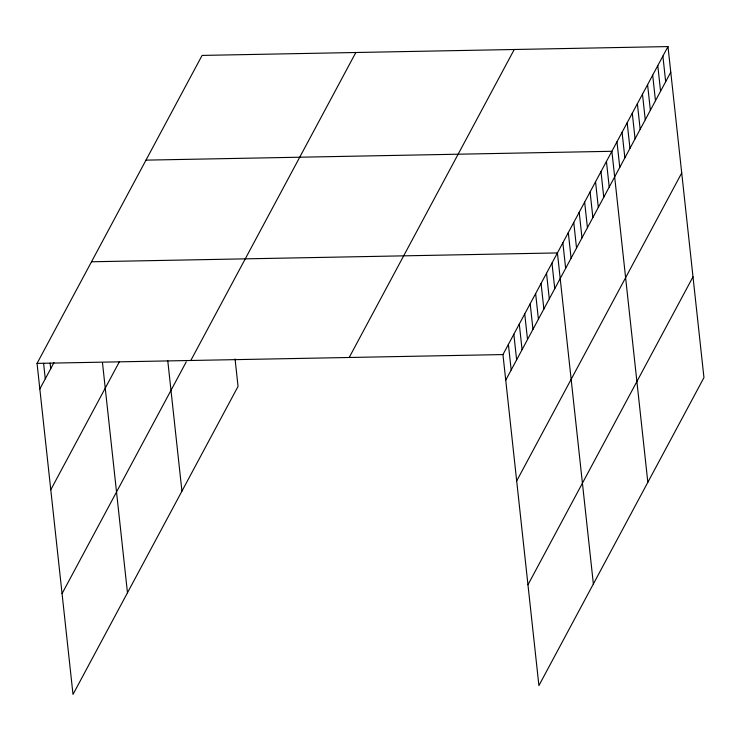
<?xml version="1.0" encoding="UTF-8"?>
<svg xmlns="http://www.w3.org/2000/svg" width="741" height="741" viewBox="0 0 741 741"><rect width="100%" height="100%" fill="white"/><g stroke="black" fill="none" stroke-linecap="round" stroke-linejoin="round"><path stroke-width="1.11" d="M235.064 358.95L238.046 386.431L73.007 694.419L37.05 363.396L202.089 55.418L667.993 46.581L703.95 377.604L538.911 685.582L502.954 354.569L667.993 46.581M39.829 389.006L53.991 362.581M50.777 489.792L119.403 361.728M62.059 593.634L186.287 361.803M190.798 360.487L355.837 52.5M349.206 357.477L514.245 49.499M505.733 380.17L670.772 72.192M516.681 480.955L681.72 172.977M527.962 584.797L693.002 276.819M145.977 160.13L611.881 151.294L647.838 482.317M91.513 261.768L557.417 252.931L593.374 583.954M37.05 363.396L502.954 354.569M662.889 56.103L665.668 81.705M657.786 65.625L660.564 91.226M652.682 75.137L655.47 100.748M647.588 84.659L650.366 110.261M642.484 94.181L645.263 119.783M637.38 103.703L640.168 129.304M632.286 113.216L635.065 138.826M627.182 122.737L629.961 148.339M622.079 132.259L624.858 157.861M616.975 141.781L619.763 167.383M606.434 161.464L609.213 187.065M600.988 171.625L603.767 197.226M595.542 181.786L598.32 207.397M590.095 191.947L592.874 217.558M584.649 202.117L587.428 227.719M579.203 212.278L581.981 237.88M573.756 222.439L576.535 248.05M568.31 232.609L571.089 258.211M562.864 242.77L565.642 268.372M551.971 263.092L554.75 288.703M546.525 273.262L549.303 298.864M541.078 283.423L543.857 309.025M535.632 293.584L538.411 319.186M530.185 303.745L532.964 329.356M524.739 313.915L527.518 339.517M519.293 324.076L522.072 349.678M513.846 334.237L516.625 359.848M508.4 344.408L511.179 370.009M167.781 360.848L181.934 491.144M102.508 362.96L127.471 592.781M50.119 363.109L50.721 368.675M43.589 363.257L45.275 378.836"/></g></svg>
